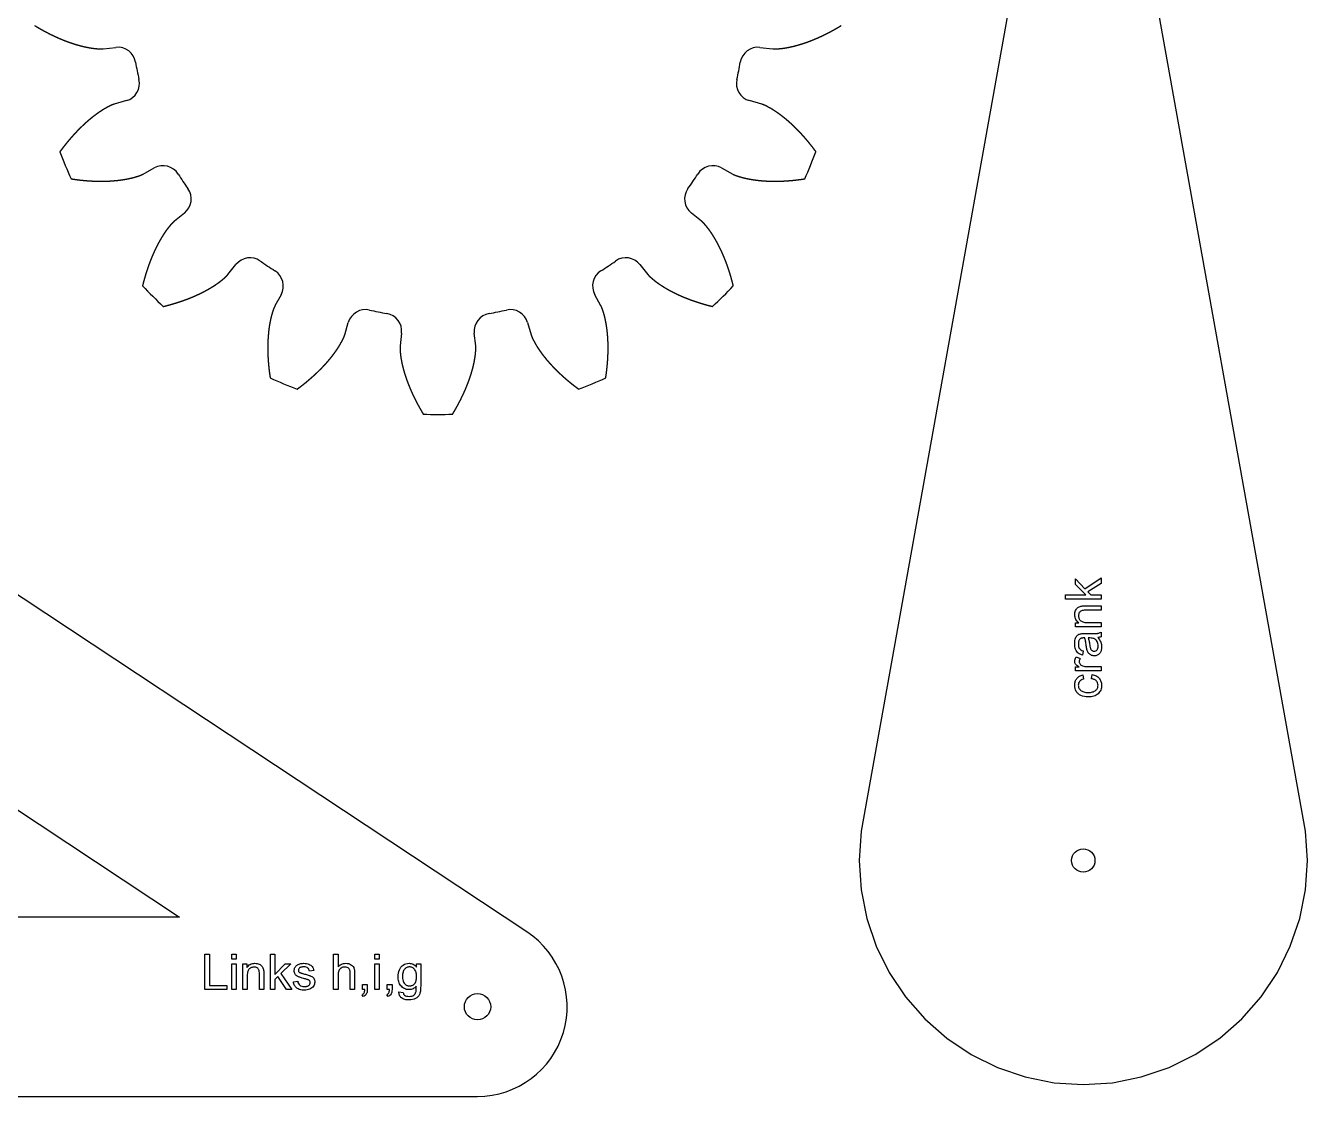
# Model space of a CAD drawing. Header units: millimetres. Extents: x 18 to 1180, y 18 to 1170.
# Drawn here: x 751.3 to 1180.3, y 474.3 to 832.6 of the extents above; entities that cross this region are included whole.
import ezdxf

# ---------------------------------------------------------------- set-up
doc = ezdxf.new("R2010")
doc.units = ezdxf.units.MM
doc.layers.add('cut', color=5, linetype='Continuous', true_color=0x0000ff)
doc.layers.add('line engraving', color=1, linetype='Continuous', true_color=0xff0000)

msp = doc.modelspace()

# ---------------------------------------------------------------- linework, layer by layer
at = {"layer": 'cut', "color": 5, "true_color": 0x0000ff}
for p, q in [((777.2, 824.84), (781.46, 825.32)), ((997.04, 825.32), (1001.3, 824.84)), ((785, 807.49), (780.89, 806.3)), ((997.61, 806.3), (993.5, 807.49)), ((790.57, 782.92), (794.32, 784.99)), ((984.18, 784.99), (987.93, 782.92)), ((804.42, 769.88), (801.07, 767.21)), ((977.43, 767.21), (974.08, 769.88)), ((818.97, 749.31), (821.64, 752.66)), ((956.86, 752.66), (959.54, 749.31)), ((836.75, 742.56), (834.68, 738.81)), ((943.82, 738.81), (941.75, 742.56)), ((858.06, 729.13), (859.25, 733.24)), ((877.08, 729.7), (876.6, 725.44)), ((901.9, 725.44), (901.42, 729.7)), ((919.26, 733.24), (920.44, 729.13))]:
    msp.add_line(p, q, dxfattribs=at)
msp.add_lwpolyline([(1087.25, 877.25), (1030.89, 563.04), (1030.25, 553.25), (1030.89, 543.46), (1032.81, 533.84), (1035.96, 524.55), (1040.3, 515.75), (1045.75, 507.59), (1052.22, 500.22), (1059.59, 493.75), (1067.75, 488.3), (1076.55, 483.96), (1085.84, 480.81), (1095.46, 478.89), (1105.25, 478.25), (1115.04, 478.89), (1124.66, 480.81), (1133.95, 483.96), (1142.75, 488.3), (1150.91, 493.75), (1158.28, 500.22), (1164.75, 507.59), (1170.2, 515.75), (1174.54, 524.55), (1177.69, 533.84), (1179.61, 543.46), (1180.25, 553.25), (1179.61, 563.04), (1123.25, 877.25)], dxfattribs=at)
msp.add_lwpolyline([(635.18, 686.79), (486.16, 524.67, 0.414578), (487.98, 482.26, 0.188241), (508.3, 474.33), (902.5, 474.33, 0.743511), (919.05, 529.35), (673.81, 691.51, 0.368358)], format="xyb", close=True, dxfattribs=at)
msp.add_lwpolyline([(662.05, 627.36), (802.74, 534.33), (576.53, 534.33)], close=True, dxfattribs=at)
for centre, radius in [((1105.25, 553.25), 3.9), ((902.5, 504.33), 4.4)]:
    msp.add_circle(centre, radius, dxfattribs=at)
for centre, radius, start, end in [((782.13, 819.36), 6, 9.609, 96.4431), ((996.37, 819.36), 6, 83.5569, 170.391), ((889.25, 837.49), 102.65, -170.391, -167.109), ((889.25, 837.49), 102.65, -12.891, -9.609), ((783.34, 813.25), 6, -73.9431, 12.891), ((995.16, 813.25), 6, 167.109, -106.0569), ((889.25, 837.49), 135, -159.5832, -155.4168), ((889.25, 837.49), 135, -24.5832, -20.4168), ((797.22, 779.74), 6, 32.109, 118.9431), ((981.28, 779.74), 6, 61.0569, 147.891), ((889.25, 837.49), 102.65, -147.891, -144.609), ((889.25, 837.49), 102.65, -35.391, -32.109), ((800.68, 774.57), 6, -51.4431, 35.391), ((977.82, 774.57), 6, 144.609, -128.5569), ((826.33, 748.92), 6, 54.609, 141.4431), ((889.25, 837.49), 102.64, -125.391, -122.109), ((889.25, 837.49), 102.65, -57.891, -54.609), ((952.17, 748.92), 6, 38.5569, 125.391), ((831.5, 745.46), 6, -28.9431, 57.891), ((947, 745.46), 6, 122.109, -151.0569), ((889.25, 837.49), 135, -137.0832, -132.9168), ((889.25, 837.49), 135, -47.0832, -42.9168), ((865.01, 731.58), 6, 77.109, 163.9431), ((889.25, 837.49), 102.65, -102.891, -99.609), ((871.12, 730.37), 6, -6.4431, 80.391), ((907.39, 730.37), 6, 99.609, -173.5569), ((889.25, 837.49), 102.65, -80.391, -77.109), ((913.49, 731.58), 6, 16.0569, 102.891), ((889.25, 837.49), 135, -114.5832, -110.4168), ((889.25, 837.49), 135, -69.5832, -65.4168), ((889.25, 837.49), 135, -92.0832, -87.9168)]:
    msp.add_arc(centre, radius, start, end, dxfattribs=at)
for points in [[(754.34, 832.58), (754.4, 832.55), (754.53, 832.47), (754.72, 832.35), (754.97, 832.2), (755.29, 832.02), (755.61, 831.83), (755.93, 831.65), (756.24, 831.47), (756.56, 831.29), (756.88, 831.11), (757.2, 830.93), (757.52, 830.76), (757.84, 830.59), (758.16, 830.42), (758.48, 830.25), (758.81, 830.09), (759.13, 829.92), (759.45, 829.76), (759.77, 829.6), (760.1, 829.44), (760.42, 829.29), (760.75, 829.13), (761.07, 828.98), (761.39, 828.83), (761.72, 828.69), (762.04, 828.54), (762.37, 828.4), (762.7, 828.26), (763.02, 828.12), (763.35, 827.99), (763.68, 827.85), (764, 827.72), (764.33, 827.59), (764.66, 827.46), (764.99, 827.34), (765.31, 827.22), (765.64, 827.1), (765.97, 826.98), (766.3, 826.87), (766.63, 826.75), (766.96, 826.64), (767.29, 826.54), (767.62, 826.43), (767.95, 826.33), (768.28, 826.23), (768.61, 826.13), (768.94, 826.04), (769.27, 825.95), (769.6, 825.86), (769.93, 825.77), (770.26, 825.69), (770.59, 825.61), (770.92, 825.54), (771.25, 825.46), (771.59, 825.39), (771.92, 825.33), (772.25, 825.26), (772.58, 825.2), (772.91, 825.14), (773.24, 825.09), (773.57, 825.04), (773.9, 825), (774.23, 824.96), (774.57, 824.92), (774.9, 824.89), (775.23, 824.87), (775.56, 824.84), (775.89, 824.82), (776.22, 824.8), (776.54, 824.8), (776.81, 824.8), (777, 824.82), (777.13, 824.83), (777.2, 824.84)], [(1001.3, 824.84), (1001.37, 824.83), (1001.5, 824.82), (1001.69, 824.8), (1001.96, 824.8), (1002.29, 824.8), (1002.62, 824.82), (1002.95, 824.84), (1003.28, 824.87), (1003.61, 824.89), (1003.94, 824.92), (1004.27, 824.96), (1004.6, 825), (1004.93, 825.04), (1005.26, 825.09), (1005.59, 825.14), (1005.92, 825.2), (1006.25, 825.26), (1006.58, 825.33), (1006.92, 825.39), (1007.25, 825.46), (1007.58, 825.54), (1007.91, 825.61), (1008.24, 825.69), (1008.57, 825.77), (1008.9, 825.86), (1009.23, 825.95), (1009.56, 826.04), (1009.89, 826.13), (1010.22, 826.23), (1010.55, 826.33), (1010.88, 826.43), (1011.21, 826.54), (1011.54, 826.64), (1011.87, 826.75), (1012.2, 826.87), (1012.53, 826.98), (1012.86, 827.1), (1013.19, 827.22), (1013.52, 827.34), (1013.84, 827.46), (1014.17, 827.59), (1014.5, 827.72), (1014.83, 827.85), (1015.15, 827.99), (1015.48, 828.12), (1015.81, 828.26), (1016.13, 828.4), (1016.46, 828.54), (1016.78, 828.69), (1017.11, 828.83), (1017.43, 828.98), (1017.76, 829.13), (1018.08, 829.29), (1018.4, 829.44), (1018.73, 829.6), (1019.05, 829.76), (1019.37, 829.92), (1019.69, 830.09), (1020.02, 830.25), (1020.34, 830.42), (1020.66, 830.59), (1020.98, 830.76), (1021.3, 830.93), (1021.62, 831.11), (1021.94, 831.29), (1022.26, 831.47), (1022.58, 831.65), (1022.89, 831.83), (1023.21, 832.02), (1023.53, 832.2), (1023.78, 832.35), (1023.97, 832.47), (1024.1, 832.55), (1024.16, 832.58)], [(780.89, 806.3), (780.82, 806.28), (780.7, 806.25), (780.51, 806.18), (780.27, 806.09), (779.96, 805.96), (779.67, 805.82), (779.37, 805.67), (779.07, 805.52), (778.78, 805.37), (778.49, 805.21), (778.19, 805.06), (777.9, 804.89), (777.61, 804.73), (777.33, 804.55), (777.04, 804.38), (776.76, 804.2), (776.47, 804.01), (776.19, 803.83), (775.91, 803.64), (775.63, 803.45), (775.36, 803.25), (775.08, 803.06), (774.8, 802.86), (774.53, 802.65), (774.26, 802.45), (773.99, 802.24), (773.71, 802.03), (773.45, 801.82), (773.18, 801.6), (772.91, 801.38), (772.64, 801.16), (772.38, 800.94), (772.12, 800.71), (771.85, 800.49), (771.59, 800.26), (771.33, 800.03), (771.07, 799.79), (770.82, 799.55), (770.56, 799.32), (770.31, 799.08), (770.05, 798.83), (769.8, 798.59), (769.55, 798.34), (769.3, 798.09), (769.05, 797.84), (768.8, 797.59), (768.55, 797.34), (768.3, 797.08), (768.06, 796.82), (767.81, 796.56), (767.57, 796.3), (767.33, 796.04), (767.09, 795.77), (766.85, 795.5), (766.61, 795.23), (766.37, 794.96), (766.14, 794.69), (765.9, 794.42), (765.67, 794.14), (765.44, 793.86), (765.2, 793.58), (764.97, 793.3), (764.74, 793.02), (764.52, 792.73), (764.29, 792.45), (764.06, 792.16), (763.84, 791.87), (763.61, 791.58), (763.39, 791.29), (763.17, 790.99), (762.99, 790.75), (762.86, 790.58), (762.78, 790.46), (762.73, 790.4)], [(1015.77, 790.4), (1015.73, 790.46), (1015.64, 790.58), (1015.51, 790.75), (1015.33, 790.99), (1015.11, 791.29), (1014.89, 791.58), (1014.66, 791.87), (1014.44, 792.16), (1014.21, 792.45), (1013.99, 792.73), (1013.76, 793.02), (1013.53, 793.3), (1013.3, 793.58), (1013.07, 793.86), (1012.83, 794.14), (1012.6, 794.42), (1012.36, 794.69), (1012.13, 794.96), (1011.89, 795.23), (1011.65, 795.5), (1011.41, 795.77), (1011.17, 796.04), (1010.93, 796.3), (1010.69, 796.56), (1010.44, 796.82), (1010.2, 797.08), (1009.95, 797.34), (1009.7, 797.59), (1009.46, 797.84), (1009.21, 798.09), (1008.96, 798.34), (1008.7, 798.59), (1008.45, 798.83), (1008.2, 799.08), (1007.94, 799.32), (1007.68, 799.55), (1007.43, 799.79), (1007.17, 800.03), (1006.91, 800.26), (1006.65, 800.49), (1006.38, 800.71), (1006.12, 800.94), (1005.86, 801.16), (1005.59, 801.38), (1005.32, 801.6), (1005.06, 801.82), (1004.79, 802.03), (1004.52, 802.24), (1004.24, 802.45), (1003.97, 802.65), (1003.7, 802.86), (1003.42, 803.06), (1003.15, 803.25), (1002.87, 803.45), (1002.59, 803.64), (1002.31, 803.83), (1002.03, 804.01), (1001.74, 804.2), (1001.46, 804.38), (1001.18, 804.55), (1000.89, 804.73), (1000.6, 804.89), (1000.31, 805.06), (1000.02, 805.21), (999.72, 805.37), (999.43, 805.52), (999.13, 805.67), (998.84, 805.82), (998.54, 805.96), (998.24, 806.09), (997.99, 806.18), (997.8, 806.25), (997.68, 806.28), (997.61, 806.3)], [(766.49, 781.33), (766.56, 781.32), (766.71, 781.3), (766.93, 781.26), (767.22, 781.22), (767.58, 781.17), (767.95, 781.12), (768.31, 781.07), (768.67, 781.03), (769.04, 780.98), (769.4, 780.94), (769.76, 780.9), (770.13, 780.86), (770.49, 780.83), (770.85, 780.79), (771.21, 780.76), (771.57, 780.73), (771.93, 780.7), (772.29, 780.68), (772.65, 780.65), (773.01, 780.63), (773.37, 780.61), (773.73, 780.59), (774.08, 780.58), (774.44, 780.56), (774.8, 780.55), (775.15, 780.54), (775.51, 780.54), (775.86, 780.53), (776.22, 780.53), (776.57, 780.53), (776.92, 780.53), (777.28, 780.53), (777.63, 780.54), (777.98, 780.55), (778.33, 780.56), (778.68, 780.57), (779.03, 780.59), (779.38, 780.6), (779.73, 780.62), (780.07, 780.65), (780.42, 780.67), (780.76, 780.7), (781.11, 780.73), (781.45, 780.76), (781.8, 780.79), (782.14, 780.83), (782.48, 780.87), (782.82, 780.91), (783.16, 780.96), (783.5, 781), (783.83, 781.06), (784.17, 781.11), (784.51, 781.17), (784.84, 781.22), (785.17, 781.29), (785.5, 781.35), (785.83, 781.42), (786.16, 781.49), (786.49, 781.56), (786.82, 781.64), (787.14, 781.72), (787.47, 781.81), (787.79, 781.9), (788.1, 781.99), (788.42, 782.09), (788.74, 782.19), (789.05, 782.29), (789.37, 782.4), (789.68, 782.51), (789.98, 782.63), (790.22, 782.74), (790.4, 782.83), (790.51, 782.89), (790.57, 782.92)], [(987.93, 782.92), (987.99, 782.89), (988.1, 782.83), (988.28, 782.74), (988.52, 782.63), (988.83, 782.51), (989.14, 782.4), (989.45, 782.29), (989.76, 782.19), (990.08, 782.09), (990.4, 781.99), (990.72, 781.9), (991.04, 781.81), (991.36, 781.72), (991.68, 781.64), (992.01, 781.56), (992.34, 781.49), (992.67, 781.42), (993, 781.35), (993.33, 781.29), (993.66, 781.22), (994, 781.17), (994.33, 781.11), (994.67, 781.06), (995, 781), (995.34, 780.96), (995.68, 780.91), (996.02, 780.87), (996.36, 780.83), (996.71, 780.79), (997.05, 780.76), (997.39, 780.73), (997.74, 780.7), (998.08, 780.67), (998.43, 780.65), (998.78, 780.62), (999.12, 780.6), (999.47, 780.59), (999.82, 780.57), (1000.17, 780.56), (1000.52, 780.55), (1000.87, 780.54), (1001.23, 780.53), (1001.58, 780.53), (1001.93, 780.53), (1002.28, 780.53), (1002.64, 780.53), (1002.99, 780.54), (1003.35, 780.54), (1003.71, 780.55), (1004.06, 780.56), (1004.42, 780.58), (1004.78, 780.59), (1005.13, 780.61), (1005.49, 780.63), (1005.85, 780.65), (1006.21, 780.68), (1006.57, 780.7), (1006.93, 780.73), (1007.29, 780.76), (1007.65, 780.79), (1008.01, 780.83), (1008.38, 780.86), (1008.74, 780.9), (1009.1, 780.94), (1009.46, 780.98), (1009.83, 781.03), (1010.19, 781.07), (1010.56, 781.12), (1010.92, 781.17), (1011.28, 781.22), (1011.58, 781.26), (1011.79, 781.3), (1011.94, 781.32), (1012.01, 781.33)], [(801.07, 767.21), (801.02, 767.17), (800.92, 767.08), (800.77, 766.95), (800.58, 766.77), (800.35, 766.54), (800.13, 766.29), (799.91, 766.04), (799.7, 765.79), (799.48, 765.54), (799.27, 765.28), (799.06, 765.02), (798.85, 764.76), (798.65, 764.5), (798.45, 764.23), (798.25, 763.96), (798.06, 763.68), (797.87, 763.4), (797.68, 763.13), (797.49, 762.84), (797.31, 762.56), (797.13, 762.27), (796.95, 761.99), (796.77, 761.7), (796.59, 761.4), (796.42, 761.11), (796.25, 760.81), (796.08, 760.52), (795.91, 760.22), (795.75, 759.91), (795.58, 759.61), (795.42, 759.3), (795.26, 759), (795.11, 758.69), (794.95, 758.38), (794.8, 758.07), (794.65, 757.75), (794.5, 757.44), (794.35, 757.12), (794.2, 756.8), (794.06, 756.48), (793.92, 756.16), (793.78, 755.84), (793.64, 755.51), (793.5, 755.19), (793.37, 754.86), (793.24, 754.53), (793.1, 754.2), (792.97, 753.87), (792.85, 753.54), (792.72, 753.21), (792.6, 752.87), (792.47, 752.53), (792.35, 752.2), (792.23, 751.86), (792.12, 751.52), (792, 751.18), (791.89, 750.83), (791.78, 750.49), (791.67, 750.15), (791.56, 749.8), (791.45, 749.45), (791.34, 749.11), (791.24, 748.76), (791.14, 748.41), (791.04, 748.05), (790.94, 747.7), (790.84, 747.35), (790.75, 746.99), (790.65, 746.64), (790.56, 746.28), (790.49, 746), (790.44, 745.78), (790.4, 745.64), (790.38, 745.57)], [(988.12, 745.57), (988.1, 745.64), (988.06, 745.78), (988.01, 746), (987.94, 746.28), (987.85, 746.64), (987.75, 746.99), (987.66, 747.35), (987.56, 747.7), (987.46, 748.05), (987.36, 748.41), (987.26, 748.76), (987.16, 749.11), (987.05, 749.45), (986.94, 749.8), (986.84, 750.15), (986.73, 750.49), (986.61, 750.83), (986.5, 751.18), (986.38, 751.52), (986.27, 751.86), (986.15, 752.2), (986.03, 752.53), (985.91, 752.87), (985.78, 753.21), (985.65, 753.54), (985.53, 753.87), (985.4, 754.2), (985.27, 754.53), (985.13, 754.86), (985, 755.19), (984.86, 755.51), (984.72, 755.84), (984.58, 756.16), (984.44, 756.48), (984.3, 756.8), (984.15, 757.12), (984, 757.44), (983.85, 757.75), (983.7, 758.07), (983.55, 758.38), (983.39, 758.69), (983.24, 759), (983.08, 759.3), (982.92, 759.61), (982.75, 759.91), (982.59, 760.22), (982.42, 760.52), (982.25, 760.81), (982.08, 761.11), (981.91, 761.4), (981.73, 761.7), (981.55, 761.99), (981.37, 762.27), (981.19, 762.56), (981.01, 762.84), (980.82, 763.13), (980.63, 763.4), (980.44, 763.68), (980.25, 763.96), (980.05, 764.23), (979.85, 764.5), (979.65, 764.76), (979.44, 765.02), (979.23, 765.28), (979.02, 765.54), (978.81, 765.79), (978.59, 766.04), (978.37, 766.29), (978.15, 766.54), (977.92, 766.77), (977.73, 766.95), (977.58, 767.08), (977.48, 767.17), (977.43, 767.21)], [(797.32, 738.63), (797.4, 738.64), (797.54, 738.68), (797.75, 738.73), (798.04, 738.8), (798.4, 738.9), (798.75, 738.99), (799.11, 739.08), (799.46, 739.18), (799.81, 739.28), (800.16, 739.38), (800.52, 739.48), (800.86, 739.59), (801.21, 739.69), (801.56, 739.8), (801.91, 739.91), (802.25, 740.02), (802.59, 740.13), (802.94, 740.24), (803.28, 740.36), (803.62, 740.48), (803.96, 740.59), (804.29, 740.71), (804.63, 740.84), (804.96, 740.96), (805.3, 741.09), (805.63, 741.22), (805.96, 741.34), (806.29, 741.48), (806.62, 741.61), (806.95, 741.74), (807.27, 741.88), (807.6, 742.02), (807.92, 742.16), (808.24, 742.3), (808.56, 742.45), (808.88, 742.59), (809.2, 742.74), (809.51, 742.89), (809.83, 743.04), (810.14, 743.19), (810.45, 743.35), (810.76, 743.51), (811.06, 743.66), (811.37, 743.83), (811.67, 743.99), (811.97, 744.15), (812.27, 744.32), (812.57, 744.49), (812.87, 744.66), (813.16, 744.83), (813.46, 745.01), (813.75, 745.19), (814.03, 745.37), (814.32, 745.55), (814.6, 745.74), (814.88, 745.92), (815.16, 746.11), (815.44, 746.3), (815.72, 746.5), (815.99, 746.69), (816.26, 746.89), (816.52, 747.09), (816.78, 747.3), (817.04, 747.51), (817.3, 747.72), (817.55, 747.94), (817.8, 748.15), (818.05, 748.37), (818.3, 748.59), (818.53, 748.82), (818.71, 749.01), (818.84, 749.16), (818.93, 749.26), (818.97, 749.31)], [(959.54, 749.31), (959.58, 749.26), (959.66, 749.16), (959.79, 749.01), (959.97, 748.82), (960.21, 748.59), (960.45, 748.37), (960.7, 748.15), (960.95, 747.94), (961.2, 747.72), (961.46, 747.51), (961.72, 747.3), (961.98, 747.09), (962.24, 746.89), (962.51, 746.69), (962.78, 746.5), (963.06, 746.3), (963.34, 746.11), (963.62, 745.92), (963.9, 745.74), (964.18, 745.55), (964.47, 745.37), (964.76, 745.19), (965.05, 745.01), (965.34, 744.83), (965.63, 744.66), (965.93, 744.49), (966.23, 744.32), (966.53, 744.15), (966.83, 743.99), (967.13, 743.83), (967.44, 743.66), (967.75, 743.51), (968.05, 743.35), (968.36, 743.19), (968.68, 743.04), (968.99, 742.89), (969.31, 742.74), (969.62, 742.59), (969.94, 742.45), (970.26, 742.3), (970.58, 742.16), (970.9, 742.02), (971.23, 741.88), (971.55, 741.74), (971.88, 741.61), (972.21, 741.48), (972.54, 741.34), (972.87, 741.22), (973.2, 741.09), (973.54, 740.96), (973.87, 740.84), (974.21, 740.71), (974.55, 740.59), (974.88, 740.48), (975.22, 740.36), (975.57, 740.24), (975.91, 740.13), (976.25, 740.02), (976.6, 739.91), (976.94, 739.8), (977.29, 739.69), (977.64, 739.59), (977.99, 739.48), (978.34, 739.38), (978.69, 739.28), (979.04, 739.18), (979.39, 739.08), (979.75, 738.99), (980.1, 738.9), (980.46, 738.8), (980.75, 738.73), (980.96, 738.68), (981.11, 738.64), (981.18, 738.63)], [(834.68, 738.81), (834.65, 738.75), (834.59, 738.64), (834.5, 738.46), (834.39, 738.22), (834.27, 737.92), (834.16, 737.61), (834.05, 737.29), (833.95, 736.98), (833.85, 736.66), (833.75, 736.34), (833.66, 736.03), (833.57, 735.71), (833.48, 735.38), (833.4, 735.06), (833.32, 734.73), (833.25, 734.4), (833.18, 734.07), (833.11, 733.74), (833.05, 733.41), (832.98, 733.08), (832.92, 732.75), (832.87, 732.41), (832.81, 732.08), (832.76, 731.74), (832.72, 731.4), (832.67, 731.06), (832.63, 730.72), (832.59, 730.38), (832.55, 730.04), (832.52, 729.69), (832.49, 729.35), (832.46, 729.01), (832.43, 728.66), (832.41, 728.31), (832.38, 727.97), (832.36, 727.62), (832.35, 727.27), (832.33, 726.92), (832.32, 726.57), (832.31, 726.22), (832.3, 725.87), (832.29, 725.52), (832.29, 725.16), (832.29, 724.81), (832.29, 724.46), (832.29, 724.1), (832.3, 723.75), (832.3, 723.39), (832.31, 723.04), (832.32, 722.68), (832.34, 722.32), (832.35, 721.97), (832.37, 721.61), (832.39, 721.25), (832.41, 720.89), (832.44, 720.53), (832.46, 720.17), (832.49, 719.81), (832.52, 719.45), (832.55, 719.09), (832.59, 718.73), (832.62, 718.37), (832.66, 718), (832.7, 717.64), (832.74, 717.28), (832.78, 716.91), (832.83, 716.55), (832.88, 716.19), (832.93, 715.82), (832.98, 715.46), (833.02, 715.17), (833.06, 714.95), (833.08, 714.8), (833.09, 714.73)], [(945.41, 714.73), (945.42, 714.8), (945.45, 714.95), (945.48, 715.17), (945.52, 715.46), (945.57, 715.82), (945.62, 716.19), (945.67, 716.55), (945.72, 716.91), (945.76, 717.28), (945.8, 717.64), (945.84, 718), (945.88, 718.37), (945.92, 718.73), (945.95, 719.09), (945.98, 719.45), (946.01, 719.81), (946.04, 720.17), (946.07, 720.53), (946.09, 720.89), (946.11, 721.25), (946.13, 721.61), (946.15, 721.97), (946.16, 722.32), (946.18, 722.68), (946.19, 723.04), (946.2, 723.39), (946.21, 723.75), (946.21, 724.1), (946.21, 724.46), (946.21, 724.81), (946.21, 725.16), (946.21, 725.52), (946.2, 725.87), (946.19, 726.22), (946.18, 726.57), (946.17, 726.92), (946.16, 727.27), (946.14, 727.62), (946.12, 727.97), (946.1, 728.31), (946.07, 728.66), (946.04, 729.01), (946.01, 729.35), (945.98, 729.69), (945.95, 730.04), (945.91, 730.38), (945.87, 730.72), (945.83, 731.06), (945.78, 731.4), (945.74, 731.74), (945.69, 732.08), (945.63, 732.41), (945.58, 732.75), (945.52, 733.08), (945.46, 733.41), (945.39, 733.74), (945.32, 734.07), (945.25, 734.4), (945.18, 734.73), (945.1, 735.06), (945.02, 735.38), (944.94, 735.71), (944.84, 736.03), (944.75, 736.34), (944.65, 736.66), (944.55, 736.98), (944.45, 737.29), (944.34, 737.61), (944.23, 737.92), (944.11, 738.22), (944, 738.46), (943.92, 738.64), (943.85, 738.75), (943.82, 738.81)], [(842.16, 710.97), (842.22, 711.02), (842.34, 711.1), (842.51, 711.24), (842.75, 711.41), (843.04, 711.63), (843.34, 711.86), (843.63, 712.08), (843.92, 712.3), (844.21, 712.53), (844.49, 712.76), (844.78, 712.98), (845.06, 713.21), (845.34, 713.44), (845.62, 713.68), (845.9, 713.91), (846.17, 714.14), (846.45, 714.38), (846.72, 714.61), (846.99, 714.85), (847.26, 715.09), (847.53, 715.33), (847.8, 715.57), (848.06, 715.81), (848.32, 716.05), (848.58, 716.3), (848.84, 716.54), (849.1, 716.79), (849.35, 717.04), (849.6, 717.29), (849.85, 717.54), (850.1, 717.79), (850.35, 718.04), (850.59, 718.29), (850.84, 718.55), (851.08, 718.8), (851.31, 719.06), (851.55, 719.32), (851.78, 719.57), (852.02, 719.83), (852.25, 720.1), (852.47, 720.36), (852.7, 720.62), (852.92, 720.89), (853.14, 721.15), (853.36, 721.42), (853.58, 721.69), (853.79, 721.96), (854, 722.23), (854.21, 722.5), (854.41, 722.77), (854.62, 723.04), (854.82, 723.32), (855.01, 723.6), (855.21, 723.87), (855.4, 724.15), (855.59, 724.43), (855.77, 724.72), (855.96, 725), (856.14, 725.28), (856.31, 725.57), (856.49, 725.85), (856.65, 726.14), (856.81, 726.43), (856.97, 726.73), (857.13, 727.02), (857.28, 727.31), (857.43, 727.61), (857.58, 727.91), (857.72, 728.2), (857.85, 728.51), (857.94, 728.75), (858.01, 728.94), (858.04, 729.06), (858.06, 729.13)], [(876.6, 725.44), (876.59, 725.38), (876.58, 725.24), (876.56, 725.05), (876.56, 724.79), (876.56, 724.46), (876.58, 724.13), (876.6, 723.8), (876.62, 723.47), (876.65, 723.14), (876.68, 722.81), (876.72, 722.48), (876.76, 722.14), (876.8, 721.81), (876.85, 721.48), (876.9, 721.15), (876.96, 720.82), (877.02, 720.49), (877.09, 720.16), (877.15, 719.83), (877.22, 719.5), (877.3, 719.16), (877.37, 718.83), (877.45, 718.5), (877.53, 718.17), (877.62, 717.84), (877.71, 717.51), (877.8, 717.18), (877.89, 716.85), (877.99, 716.52), (878.09, 716.19), (878.19, 715.86), (878.3, 715.53), (878.4, 715.2), (878.51, 714.87), (878.63, 714.54), (878.74, 714.21), (878.86, 713.88), (878.98, 713.56), (879.1, 713.23), (879.22, 712.9), (879.35, 712.57), (879.48, 712.24), (879.61, 711.92), (879.74, 711.59), (879.88, 711.26), (880.02, 710.94), (880.16, 710.61), (880.3, 710.29), (880.45, 709.96), (880.59, 709.64), (880.74, 709.31), (880.89, 708.99), (881.05, 708.66), (881.2, 708.34), (881.36, 708.02), (881.52, 707.69), (881.68, 707.37), (881.84, 707.05), (882.01, 706.73), (882.18, 706.4), (882.35, 706.08), (882.52, 705.76), (882.69, 705.44), (882.87, 705.12), (883.05, 704.8), (883.23, 704.48), (883.41, 704.17), (883.59, 703.85), (883.78, 703.53), (883.96, 703.21), (884.11, 702.96), (884.23, 702.77), (884.31, 702.64), (884.34, 702.58)], [(894.16, 702.58), (894.2, 702.64), (894.27, 702.77), (894.39, 702.96), (894.54, 703.21), (894.73, 703.53), (894.91, 703.85), (895.09, 704.17), (895.28, 704.48), (895.46, 704.8), (895.63, 705.12), (895.81, 705.44), (895.98, 705.76), (896.15, 706.08), (896.32, 706.4), (896.49, 706.73), (896.66, 707.05), (896.82, 707.37), (896.98, 707.69), (897.14, 708.02), (897.3, 708.34), (897.45, 708.66), (897.61, 708.99), (897.76, 709.31), (897.91, 709.64), (898.06, 709.96), (898.2, 710.29), (898.34, 710.61), (898.48, 710.94), (898.62, 711.26), (898.76, 711.59), (898.89, 711.92), (899.02, 712.24), (899.15, 712.57), (899.28, 712.9), (899.4, 713.23), (899.52, 713.56), (899.64, 713.88), (899.76, 714.21), (899.88, 714.54), (899.99, 714.87), (900.1, 715.2), (900.21, 715.53), (900.31, 715.86), (900.41, 716.19), (900.51, 716.52), (900.61, 716.85), (900.7, 717.18), (900.79, 717.51), (900.88, 717.84), (900.97, 718.17), (901.05, 718.5), (901.13, 718.83), (901.21, 719.16), (901.28, 719.5), (901.35, 719.83), (901.42, 720.16), (901.48, 720.49), (901.54, 720.82), (901.6, 721.15), (901.65, 721.48), (901.7, 721.81), (901.74, 722.14), (901.78, 722.48), (901.82, 722.81), (901.85, 723.14), (901.88, 723.47), (901.9, 723.8), (901.93, 724.13), (901.94, 724.46), (901.95, 724.79), (901.94, 725.05), (901.93, 725.24), (901.91, 725.38), (901.9, 725.44)], [(920.44, 729.13), (920.46, 729.06), (920.5, 728.94), (920.56, 728.75), (920.65, 728.51), (920.78, 728.2), (920.92, 727.91), (921.07, 727.61), (921.22, 727.31), (921.37, 727.02), (921.53, 726.73), (921.69, 726.43), (921.85, 726.14), (922.02, 725.85), (922.19, 725.57), (922.36, 725.28), (922.54, 725), (922.73, 724.72), (922.91, 724.43), (923.1, 724.15), (923.29, 723.87), (923.49, 723.6), (923.69, 723.32), (923.89, 723.04), (924.09, 722.77), (924.29, 722.5), (924.5, 722.23), (924.71, 721.96), (924.93, 721.69), (925.14, 721.42), (925.36, 721.15), (925.58, 720.89), (925.8, 720.62), (926.03, 720.36), (926.26, 720.1), (926.49, 719.83), (926.72, 719.57), (926.95, 719.32), (927.19, 719.06), (927.43, 718.8), (927.67, 718.55), (927.91, 718.29), (928.15, 718.04), (928.4, 717.79), (928.65, 717.54), (928.9, 717.29), (929.15, 717.04), (929.41, 716.79), (929.66, 716.54), (929.92, 716.3), (930.18, 716.05), (930.44, 715.81), (930.71, 715.57), (930.97, 715.33), (931.24, 715.09), (931.51, 714.85), (931.78, 714.61), (932.05, 714.38), (932.33, 714.14), (932.6, 713.91), (932.88, 713.68), (933.16, 713.44), (933.44, 713.21), (933.73, 712.98), (934.01, 712.76), (934.3, 712.53), (934.58, 712.3), (934.87, 712.08), (935.16, 711.86), (935.46, 711.63), (935.75, 711.41), (935.99, 711.24), (936.17, 711.1), (936.29, 711.02), (936.35, 710.97)]]:
    msp.add_open_spline(points, degree=5, dxfattribs=at)
at = {"layer": 'line engraving', "color": 1, "true_color": 0xff0000}
for points in [[(1111.18, 640.66), (1099.32, 640.66), (1099.32, 642.11), (1106.08, 642.11), (1102.59, 645.56), (1102.59, 647.44), (1105.78, 644.16), (1111.18, 647.78), (1111.18, 645.98), (1106.79, 643.14), (1107.77, 642.11), (1111.18, 642.11), (1111.18, 640.66)], [(1111.18, 631.44), (1102.59, 631.44), (1102.59, 632.75), (1103.81, 632.75), (1103.48, 633), (1103.19, 633.27), (1102.95, 633.57), (1102.75, 633.9), (1102.59, 634.26), (1102.48, 634.64), (1102.42, 635.05), (1102.4, 635.48), (1102.41, 635.86), (1102.46, 636.23), (1102.55, 636.57), (1102.67, 636.91), (1102.82, 637.21), (1103, 637.48), (1103.19, 637.7), (1103.41, 637.88), (1103.64, 638.03), (1103.9, 638.16), (1104.18, 638.26), (1104.48, 638.34), (1104.72, 638.37), (1105.04, 638.4), (1105.43, 638.41), (1105.9, 638.42), (1111.18, 638.42), (1111.18, 636.96), (1105.95, 636.96), (1105.54, 636.95), (1105.18, 636.92), (1104.87, 636.86), (1104.62, 636.79), (1104.41, 636.69), (1104.23, 636.55), (1104.06, 636.39), (1103.92, 636.19), (1103.81, 635.96), (1103.72, 635.72), (1103.67, 635.45), (1103.66, 635.17), (1103.67, 634.94), (1103.69, 634.72), (1103.74, 634.51), (1103.8, 634.31), (1103.89, 634.11), (1103.99, 633.92), (1104.11, 633.74), (1104.25, 633.57), (1104.41, 633.41), (1104.61, 633.27), (1104.84, 633.16), (1105.1, 633.06), (1105.4, 632.99), (1105.73, 632.93), (1106.09, 632.9), (1106.49, 632.89), (1111.18, 632.89), (1111.18, 631.44)], [(1110.12, 627.83), (1110.44, 627.43), (1110.71, 627.03), (1110.92, 626.65), (1111.09, 626.27), (1111.22, 625.89), (1111.3, 625.49), (1111.36, 625.09), (1111.37, 624.66), (1111.36, 624.32), (1111.33, 624), (1111.28, 623.69), (1111.2, 623.41), (1111.1, 623.15), (1110.99, 622.91), (1110.85, 622.69), (1110.68, 622.49), (1110.5, 622.31), (1110.31, 622.16), (1110.11, 622.02), (1109.9, 621.92), (1109.67, 621.83), (1109.43, 621.78), (1109.18, 621.74), (1108.92, 621.73), (1108.61, 621.75), (1108.31, 621.8), (1108.03, 621.89), (1107.76, 622.01), (1107.51, 622.17), (1107.29, 622.35), (1107.1, 622.55), (1106.93, 622.77), (1106.78, 623.01), (1106.65, 623.26), (1106.54, 623.53), (1106.45, 623.81), (1106.39, 624.06), (1106.34, 624.35), (1106.28, 624.7), (1106.23, 625.11), (1106.18, 625.54), (1106.12, 625.93), (1106.06, 626.3), (1106, 626.64), (1105.94, 626.95), (1105.87, 627.23), (1105.8, 627.48), (1105.73, 627.71), (1105.59, 627.71), (1105.48, 627.71), (1105.4, 627.71), (1105.35, 627.71), (1105.13, 627.71), (1104.94, 627.69), (1104.75, 627.66), (1104.59, 627.61), (1104.44, 627.55), (1104.31, 627.48), (1104.19, 627.4), (1104.09, 627.3), (1103.98, 627.15), (1103.88, 626.99), (1103.79, 626.81), (1103.72, 626.61), (1103.67, 626.39), (1103.63, 626.16), (1103.61, 625.91), (1103.6, 625.64), (1103.61, 625.39), (1103.62, 625.16), (1103.65, 624.95), (1103.69, 624.75), (1103.74, 624.57), (1103.8, 624.4), (1103.88, 624.26), (1103.96, 624.13), (1104.18, 623.9), (1104.46, 623.7), (1104.81, 623.54), (1105.23, 623.4), (1105.04, 621.98), (1104.61, 622.09), (1104.21, 622.24), (1103.87, 622.41), (1103.56, 622.62), (1103.3, 622.86), (1103.07, 623.16), (1102.87, 623.51), (1102.7, 623.9), (1102.57, 624.34), (1102.47, 624.81), (1102.41, 625.32), (1102.4, 625.85), (1102.41, 626.38), (1102.46, 626.85), (1102.54, 627.27), (1102.65, 627.64), (1102.79, 627.96), (1102.95, 628.24), (1103.12, 628.47), (1103.31, 628.65), (1103.51, 628.8), (1103.75, 628.93), (1104.01, 629.03), (1104.3, 629.11), (1104.52, 629.14), (1104.82, 629.16), (1105.19, 629.17), (1105.64, 629.18), (1107.58, 629.18), (1108.06, 629.18), (1108.5, 629.18), (1108.89, 629.19), (1109.24, 629.2), (1109.54, 629.21), (1109.79, 629.23), (1109.99, 629.25), (1110.15, 629.27), (1110.42, 629.33), (1110.68, 629.41), (1110.93, 629.51), (1111.18, 629.64), (1111.18, 628.12), (1110.94, 628.02), (1110.69, 627.93), (1110.41, 627.87), (1110.12, 627.83)], [(1106.87, 627.71), (1106.95, 627.5), (1107.02, 627.26), (1107.1, 627), (1107.17, 626.71), (1107.24, 626.41), (1107.3, 626.07), (1107.36, 625.71), (1107.42, 625.33), (1107.49, 624.91), (1107.56, 624.56), (1107.63, 624.28), (1107.71, 624.06), (1107.8, 623.88), (1107.91, 623.73), (1108.04, 623.59), (1108.18, 623.48), (1108.34, 623.39), (1108.51, 623.33), (1108.69, 623.29), (1108.87, 623.28), (1109.15, 623.31), (1109.41, 623.39), (1109.64, 623.53), (1109.85, 623.72), (1110.02, 623.97), (1110.14, 624.26), (1110.21, 624.61), (1110.23, 625.01), (1110.21, 625.42), (1110.14, 625.81), (1110.03, 626.17), (1109.87, 626.51), (1109.66, 626.81), (1109.43, 627.08), (1109.16, 627.3), (1108.86, 627.47), (1108.58, 627.57), (1108.25, 627.65), (1107.85, 627.69), (1107.4, 627.71), (1106.87, 627.71)], [(1111.18, 616.69), (1102.59, 616.69), (1102.59, 618), (1103.89, 618), (1103.47, 618.24), (1103.13, 618.48), (1102.87, 618.71), (1102.69, 618.92), (1102.56, 619.14), (1102.47, 619.37), (1102.41, 619.61), (1102.4, 619.86), (1102.42, 620.23), (1102.51, 620.6), (1102.66, 620.98), (1102.86, 621.36), (1104.22, 620.85), (1104.08, 620.59), (1103.98, 620.32), (1103.92, 620.05), (1103.9, 619.79), (1103.92, 619.55), (1103.97, 619.33), (1104.06, 619.12), (1104.19, 618.93), (1104.34, 618.75), (1104.53, 618.6), (1104.74, 618.48), (1104.98, 618.39), (1105.38, 618.28), (1105.8, 618.2), (1106.23, 618.16), (1106.68, 618.14), (1111.18, 618.14), (1111.18, 616.69)], [(1108.03, 614.03), (1108.22, 615.46), (1108.58, 615.39), (1108.92, 615.3), (1109.24, 615.18), (1109.54, 615.04), (1109.82, 614.88), (1110.08, 614.69), (1110.32, 614.49), (1110.54, 614.26), (1110.73, 614.01), (1110.9, 613.75), (1111.05, 613.47), (1111.17, 613.18), (1111.26, 612.88), (1111.32, 612.56), (1111.36, 612.23), (1111.37, 611.88), (1111.36, 611.45), (1111.3, 611.04), (1111.21, 610.66), (1111.09, 610.29), (1110.92, 609.95), (1110.73, 609.63), (1110.49, 609.33), (1110.22, 609.05), (1109.92, 608.8), (1109.58, 608.58), (1109.22, 608.39), (1108.82, 608.24), (1108.39, 608.13), (1107.93, 608.04), (1107.44, 607.99), (1106.92, 607.98), (1106.24, 608), (1105.61, 608.09), (1105.03, 608.23), (1104.48, 608.44), (1104.23, 608.56), (1103.99, 608.7), (1103.77, 608.85), (1103.57, 609.02), (1103.38, 609.2), (1103.21, 609.4), (1103.06, 609.61), (1102.92, 609.84), (1102.69, 610.32), (1102.53, 610.82), (1102.43, 611.35), (1102.4, 611.89), (1102.41, 612.23), (1102.44, 612.56), (1102.49, 612.87), (1102.57, 613.16), (1102.67, 613.44), (1102.79, 613.7), (1102.94, 613.95), (1103.1, 614.18), (1103.29, 614.39), (1103.49, 614.59), (1103.72, 614.76), (1103.96, 614.91), (1104.22, 615.04), (1104.5, 615.16), (1104.8, 615.25), (1105.11, 615.32), (1105.33, 613.91), (1104.93, 613.78), (1104.57, 613.62), (1104.27, 613.43), (1104.03, 613.19), (1103.84, 612.92), (1103.7, 612.62), (1103.62, 612.3), (1103.59, 611.95), (1103.6, 611.68), (1103.64, 611.42), (1103.7, 611.18), (1103.79, 610.95), (1103.9, 610.73), (1104.04, 610.53), (1104.2, 610.34), (1104.38, 610.16), (1104.59, 610), (1104.83, 609.86), (1105.1, 609.74), (1105.4, 609.64), (1105.73, 609.57), (1106.08, 609.51), (1106.46, 609.48), (1106.88, 609.47), (1107.29, 609.48), (1107.68, 609.51), (1108.04, 609.57), (1108.37, 609.64), (1108.67, 609.73), (1108.94, 609.85), (1109.18, 609.98), (1109.39, 610.14), (1109.58, 610.31), (1109.74, 610.49), (1109.87, 610.69), (1109.98, 610.9), (1110.07, 611.12), (1110.13, 611.36), (1110.17, 611.61), (1110.18, 611.87), (1110.14, 612.28), (1110.05, 612.65), (1109.88, 612.99), (1109.65, 613.3), (1109.51, 613.44), (1109.35, 613.56), (1109.18, 613.67), (1108.98, 613.77), (1108.77, 613.85), (1108.54, 613.92), (1108.3, 613.98), (1108.03, 614.03)], [(811.19, 510.05), (811.19, 521.91), (812.76, 521.91), (812.76, 511.45), (818.6, 511.45), (818.6, 510.05), (811.19, 510.05)], [(820.29, 520.24), (820.29, 521.91), (821.75, 521.91), (821.75, 520.24), (820.29, 520.24)], [(833.19, 510.05), (833.19, 521.91), (834.65, 521.91), (834.65, 515.15), (838.09, 518.64), (839.98, 518.64), (836.69, 515.46), (840.31, 510.05), (838.51, 510.05), (835.67, 514.45), (834.65, 513.46), (834.65, 510.05), (833.19, 510.05)], [(854.35, 510.05), (854.35, 521.91), (855.81, 521.91), (855.81, 517.66), (856.07, 517.93), (856.35, 518.17), (856.65, 518.38), (856.96, 518.54), (857.29, 518.67), (857.64, 518.77), (858, 518.82), (858.38, 518.84), (858.84, 518.82), (859.27, 518.74), (859.67, 518.63), (860.04, 518.46), (860.37, 518.26), (860.64, 518.01), (860.87, 517.74), (861.05, 517.42), (861.12, 517.25), (861.18, 517.05), (861.23, 516.84), (861.27, 516.61), (861.31, 516.36), (861.33, 516.09), (861.34, 515.8), (861.35, 515.5), (861.35, 510.05), (859.89, 510.05), (859.89, 515.5), (859.89, 515.76), (859.86, 516.01), (859.83, 516.23), (859.77, 516.44), (859.71, 516.63), (859.63, 516.8), (859.53, 516.95), (859.42, 517.09), (859.16, 517.31), (858.85, 517.46), (858.49, 517.55), (858.08, 517.59), (857.76, 517.56), (857.45, 517.5), (857.15, 517.4), (856.86, 517.25), (856.6, 517.07), (856.37, 516.85), (856.19, 516.61), (856.05, 516.34), (855.94, 516.02), (855.87, 515.66), (855.82, 515.23), (855.81, 514.75), (855.81, 510.05), (854.35, 510.05)], [(868.18, 520.24), (868.18, 521.91), (869.63, 521.91), (869.63, 520.24), (868.18, 520.24)], [(820.29, 510.05), (820.29, 518.64), (821.75, 518.64), (821.75, 510.05), (820.29, 510.05)], [(823.97, 510.05), (823.97, 518.64), (825.28, 518.64), (825.28, 517.42), (825.53, 517.76), (825.8, 518.04), (826.11, 518.29), (826.43, 518.49), (826.79, 518.64), (827.17, 518.75), (827.58, 518.82), (828.01, 518.84), (828.39, 518.82), (828.76, 518.77), (829.11, 518.68), (829.44, 518.56), (829.74, 518.41), (830.01, 518.24), (830.23, 518.04), (830.41, 517.83), (830.56, 517.59), (830.69, 517.33), (830.79, 517.05), (830.87, 516.75), (830.9, 516.51), (830.93, 516.2), (830.94, 515.8), (830.95, 515.34), (830.95, 510.05), (829.49, 510.05), (829.49, 515.28), (829.48, 515.7), (829.45, 516.06), (829.4, 516.36), (829.32, 516.61), (829.22, 516.82), (829.09, 517.01), (828.92, 517.17), (828.72, 517.31), (828.49, 517.43), (828.25, 517.51), (827.99, 517.56), (827.7, 517.58), (827.48, 517.57), (827.25, 517.54), (827.04, 517.49), (826.84, 517.43), (826.64, 517.35), (826.45, 517.24), (826.27, 517.12), (826.1, 516.99), (825.94, 516.82), (825.8, 516.62), (825.69, 516.39), (825.59, 516.13), (825.52, 515.83), (825.47, 515.5), (825.43, 515.14), (825.42, 514.75), (825.42, 510.05), (823.97, 510.05)], [(840.88, 512.62), (842.32, 512.84), (842.41, 512.44), (842.55, 512.08), (842.75, 511.77), (843, 511.52), (843.3, 511.32), (843.66, 511.17), (844.08, 511.09), (844.55, 511.06), (844.79, 511.06), (845.02, 511.08), (845.23, 511.11), (845.42, 511.16), (845.6, 511.22), (845.76, 511.29), (845.91, 511.37), (846.04, 511.47), (846.25, 511.68), (846.4, 511.91), (846.49, 512.16), (846.52, 512.42), (846.49, 512.66), (846.41, 512.86), (846.28, 513.05), (846.09, 513.2), (846, 513.25), (845.89, 513.3), (845.74, 513.36), (845.57, 513.42), (845.37, 513.48), (845.14, 513.55), (844.89, 513.62), (844.6, 513.69), (844.22, 513.79), (843.86, 513.89), (843.54, 513.98), (843.25, 514.07), (842.99, 514.16), (842.75, 514.24), (842.55, 514.32), (842.38, 514.39), (842.09, 514.56), (841.84, 514.75), (841.62, 514.96), (841.44, 515.21), (841.3, 515.48), (841.2, 515.76), (841.14, 516.05), (841.12, 516.36), (841.14, 516.65), (841.19, 516.92), (841.27, 517.18), (841.39, 517.43), (841.53, 517.66), (841.7, 517.88), (841.89, 518.07), (842.1, 518.24), (842.29, 518.36), (842.51, 518.47), (842.75, 518.57), (843.03, 518.67), (843.33, 518.74), (843.64, 518.8), (843.96, 518.83), (844.29, 518.84), (844.78, 518.82), (845.24, 518.77), (845.67, 518.68), (846.06, 518.55), (846.42, 518.39), (846.73, 518.21), (846.98, 517.99), (847.19, 517.76), (847.36, 517.49), (847.5, 517.18), (847.61, 516.82), (847.69, 516.43), (846.27, 516.23), (846.2, 516.55), (846.08, 516.82), (845.92, 517.07), (845.71, 517.27), (845.45, 517.43), (845.15, 517.55), (844.79, 517.62), (844.39, 517.64), (844.15, 517.64), (843.93, 517.62), (843.72, 517.6), (843.53, 517.56), (843.36, 517.51), (843.21, 517.46), (843.08, 517.39), (842.96, 517.31), (842.77, 517.14), (842.64, 516.95), (842.56, 516.75), (842.53, 516.53), (842.54, 516.4), (842.58, 516.26), (842.63, 516.14), (842.71, 516.02), (842.81, 515.91), (842.94, 515.81), (843.09, 515.72), (843.27, 515.64), (843.34, 515.61), (843.43, 515.58), (843.55, 515.55), (843.7, 515.5), (843.87, 515.45), (844.07, 515.4), (844.3, 515.33), (844.55, 515.26), (844.93, 515.16), (845.27, 515.07), (845.58, 514.98), (845.87, 514.89), (846.12, 514.81), (846.35, 514.73), (846.54, 514.66), (846.71, 514.59), (847, 514.44), (847.26, 514.27), (847.48, 514.06), (847.67, 513.82), (847.82, 513.56), (847.93, 513.26), (848, 512.93), (848.02, 512.58), (847.99, 512.22), (847.91, 511.87), (847.78, 511.53), (847.59, 511.21), (847.36, 510.9), (847.07, 510.64), (846.74, 510.41), (846.37, 510.21), (845.95, 510.06), (845.51, 509.95), (845.05, 509.88), (844.55, 509.86), (844.15, 509.87), (843.77, 509.9), (843.41, 509.96), (843.08, 510.03), (842.77, 510.13), (842.49, 510.25), (842.23, 510.39), (842, 510.56), (841.79, 510.74), (841.6, 510.95), (841.43, 511.17), (841.28, 511.42), (841.15, 511.69), (841.04, 511.98), (840.95, 512.29), (840.88, 512.62)], [(868.18, 510.05), (868.18, 518.64), (869.63, 518.64), (869.63, 510.05), (868.18, 510.05)], [(876.19, 509.34), (877.6, 509.13), (877.67, 508.83), (877.77, 508.57), (877.91, 508.35), (878.09, 508.18), (878.39, 508), (878.74, 507.87), (879.13, 507.8), (879.57, 507.77), (880.05, 507.8), (880.47, 507.87), (880.83, 508), (881.14, 508.18), (881.39, 508.4), (881.6, 508.66), (881.76, 508.97), (881.88, 509.31), (881.91, 509.44), (881.93, 509.59), (881.95, 509.78), (881.96, 510), (881.97, 510.25), (881.98, 510.53), (881.99, 510.84), (881.99, 511.18), (881.74, 510.91), (881.48, 510.69), (881.2, 510.49), (880.91, 510.33), (880.61, 510.21), (880.29, 510.12), (879.96, 510.07), (879.61, 510.05), (879.18, 510.07), (878.77, 510.13), (878.39, 510.23), (878.04, 510.37), (877.71, 510.55), (877.4, 510.77), (877.12, 511.03), (876.86, 511.33), (876.64, 511.66), (876.44, 512), (876.27, 512.36), (876.14, 512.74), (876.03, 513.13), (875.95, 513.54), (875.91, 513.96), (875.89, 514.4), (875.92, 515), (876.01, 515.58), (876.14, 516.14), (876.34, 516.67), (876.59, 517.16), (876.88, 517.59), (877.23, 517.96), (877.63, 518.27), (878.07, 518.52), (878.55, 518.7), (879.06, 518.8), (879.62, 518.84), (879.99, 518.82), (880.34, 518.76), (880.68, 518.67), (881, 518.53), (881.31, 518.36), (881.6, 518.15), (881.87, 517.9), (882.12, 517.61), (882.12, 518.64), (883.47, 518.64), (883.47, 511.22), (883.46, 510.74), (883.44, 510.29), (883.41, 509.88), (883.36, 509.5), (883.31, 509.17), (883.24, 508.87), (883.15, 508.6), (883.06, 508.38), (882.82, 507.98), (882.53, 507.63), (882.18, 507.32), (881.76, 507.05), (881.29, 506.84), (880.78, 506.69), (880.2, 506.6), (879.58, 506.57), (879.21, 506.58), (878.85, 506.61), (878.51, 506.66), (878.19, 506.74), (877.89, 506.84), (877.61, 506.96), (877.35, 507.1), (877.1, 507.26), (876.88, 507.44), (876.69, 507.65), (876.53, 507.88), (876.4, 508.13), (876.3, 508.4), (876.23, 508.69), (876.19, 509), (876.19, 509.34)], [(877.39, 514.5), (877.4, 514.09), (877.43, 513.71), (877.48, 513.36), (877.56, 513.04), (877.65, 512.75), (877.77, 512.48), (877.9, 512.24), (878.06, 512.04), (878.24, 511.85), (878.42, 511.7), (878.61, 511.56), (878.82, 511.45), (879.03, 511.37), (879.26, 511.31), (879.5, 511.27), (879.74, 511.26), (879.99, 511.27), (880.23, 511.31), (880.45, 511.37), (880.67, 511.45), (880.87, 511.56), (881.07, 511.69), (881.25, 511.85), (881.43, 512.03), (881.59, 512.24), (881.72, 512.47), (881.84, 512.73), (881.94, 513.02), (882.01, 513.34), (882.06, 513.68), (882.1, 514.06), (882.11, 514.45), (882.1, 514.84), (882.06, 515.19), (882.01, 515.53), (881.93, 515.84), (881.83, 516.12), (881.71, 516.38), (881.57, 516.62), (881.41, 516.83), (881.23, 517.02), (881.04, 517.18), (880.84, 517.32), (880.64, 517.43), (880.42, 517.52), (880.2, 517.58), (879.96, 517.62), (879.72, 517.63), (879.48, 517.62), (879.25, 517.58), (879.03, 517.52), (878.82, 517.44), (878.62, 517.33), (878.43, 517.19), (878.24, 517.03), (878.07, 516.84), (877.91, 516.64), (877.77, 516.4), (877.66, 516.15), (877.56, 515.87), (877.49, 515.56), (877.43, 515.23), (877.4, 514.88), (877.39, 514.5)], [(863.95, 510.05), (863.95, 511.71), (865.6, 511.71), (865.6, 510.05), (865.58, 509.62), (865.52, 509.23), (865.42, 508.88), (865.28, 508.58), (865.09, 508.31), (864.86, 508.08), (864.58, 507.88), (864.25, 507.71), (863.85, 508.33), (864.06, 508.44), (864.25, 508.58), (864.4, 508.74), (864.53, 508.93), (864.63, 509.14), (864.7, 509.4), (864.75, 509.71), (864.77, 510.05), (863.95, 510.05)], [(872.23, 510.05), (872.23, 511.71), (873.89, 511.71), (873.89, 510.05), (873.87, 509.62), (873.81, 509.23), (873.71, 508.88), (873.56, 508.58), (873.38, 508.31), (873.15, 508.08), (872.86, 507.88), (872.54, 507.71), (872.13, 508.33), (872.35, 508.44), (872.53, 508.58), (872.69, 508.74), (872.81, 508.93), (872.91, 509.14), (872.98, 509.4), (873.03, 509.71), (873.05, 510.05), (872.23, 510.05)]]:
    msp.add_lwpolyline(points, dxfattribs=at)

doc.saveas('drawing.dxf')
